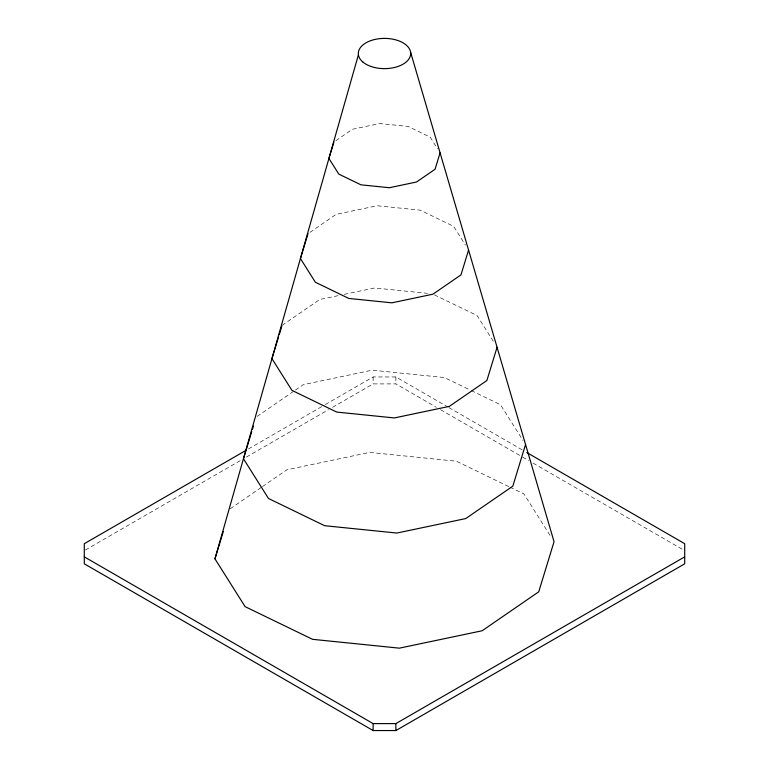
<?xml version="1.0" encoding="UTF-8"?>
<svg xmlns="http://www.w3.org/2000/svg" width="769" height="769" viewBox="0 0 769 769"><rect width="100%" height="100%" fill="white"/><g stroke="black" fill="none" stroke-linecap="round" stroke-linejoin="round"><path stroke-width="0.58" stroke-dasharray="3.85 2.88" d="M335.89 140.669L352.5 129.25L379.636 123.54L408.079 126.433L430.198 137.151L437.609 148.907M309.955 232.373L336.091 214.378L377.146 205.756L420.162 210.139L453.633 226.346L465.456 245.109M282.098 325.383L319.693 299.516L339.571 295.344M257.154 416.394L294.45 390.729M295.431 390.056L303.284 384.654L372.158 370.177L444.338 377.531L470.253 390.085M230.258 508.751L261.498 487.258M262.479 486.585L286.885 469.792L369.668 452.393L456.43 461.227L508.915 486.652M248.445 448.933L324.287 405.148M325.325 404.552L373.119 376.954L395.881 376.954L447.827 406.945M85.33 550.056L241.168 460.083M246.368 457.084L328.44 409.694M332.602 407.301L373.119 383.904L395.881 383.904L436.398 407.301M344.252 294.354L374.657 287.971L427.554 293.354M434.389 294.863L477.059 315.54L493.938 342.311M471.33 390.604L500.484 404.725L523.045 440.512M509.982 487.171L523.91 493.919L550.902 536.733M448.865 407.551L523.67 450.73M440.56 409.694L521.593 456.478M522.632 457.084L528.87 460.679M533.023 463.082L683.67 550.056M395.881 376.954L395.881 383.904M373.119 376.954L373.119 383.904"/><path stroke-width="1.15" d="M410.588 52.196L554.045 541.712L538.742 591.803L482.115 630.772L399.332 648.161L312.57 639.327L245.09 606.635L214.955 558.842L358.412 54.83M333.938 142.015L328.921 158.433L338.802 174.102L360.921 184.82L389.364 187.723L416.5 182.013L435.062 169.247L440.079 152.82M308.013 233.699L300.429 258.538L315.367 282.242L348.838 298.449L391.854 302.832L432.909 294.2L460.987 274.879L468.571 250.05M278.589 336.851L271.938 358.642L291.941 390.373L336.745 412.078L394.343 417.942L449.307 406.388L486.902 380.52L497.062 347.271M279.291 334.563L281.742 326.537M251.703 431.707L243.446 458.737L268.516 498.504L324.662 525.708L396.842 533.052L465.716 518.575L512.827 486.162L525.554 444.492M252.395 429.458L253.424 426.084M214.955 558.842L223.298 531.523M246.368 450.134L84.292 543.702L84.292 563.802L373.119 730.55L395.881 730.55L684.708 563.802L684.708 543.702L526.794 452.537M84.292 556.852L373.119 723.6L395.881 723.6L684.708 556.852M395.881 723.6L395.881 730.55M373.119 723.6L373.119 730.55M363.045 62.183A26.184 15.12 0 0 0 408.233 59.905A26.184 15.12 0 0 0 382.222 38.45A26.184 15.12 0 0 0 363.045 62.183"/></g></svg>
